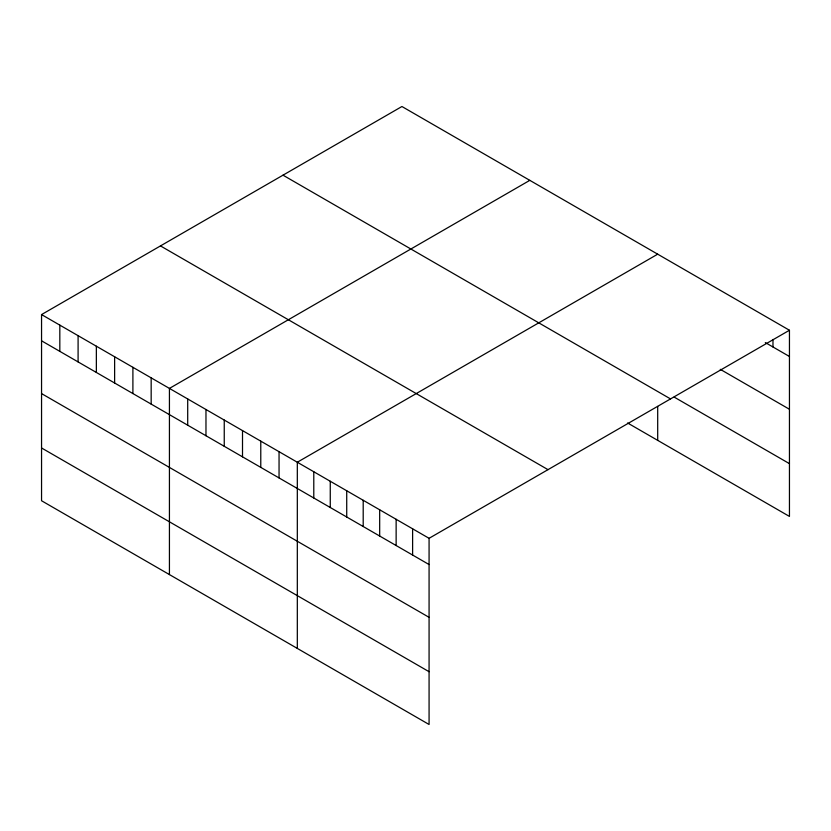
<?xml version="1.0" encoding="UTF-8"?>
<svg xmlns="http://www.w3.org/2000/svg" width="831" height="831" viewBox="0 0 831 831"><rect width="100%" height="100%" fill="white"/><g stroke="black" fill="none" stroke-linecap="round" stroke-linejoin="round"><path stroke-width="1.25" d="M41.55 314.575L429.076 538.311L429.076 724.487L41.55 500.75L41.55 314.575L401.924 106.513L789.45 330.25L789.45 516.425L627.602 422.989M529.804 180.348L169.431 388.409L169.431 574.585M657.695 254.182L297.321 462.233L297.321 648.419M429.076 538.311L789.45 330.25M765.299 342.549L789.45 356.489M720.28 369.338L789.45 409.268M674.159 397.093L789.45 463.646M282.997 175.175L670.524 398.911M160.476 245.914L548.003 469.65M41.55 340.814L429.076 564.55M41.55 393.593L429.076 617.329M41.55 447.971L429.076 671.708M772.975 339.484L772.975 346.984M657.695 406.432L657.695 440.357M412.612 528.796L412.612 555.046M396.138 519.292L396.138 545.531M379.674 509.777L379.674 536.026M363.199 500.272L363.199 526.522M346.724 490.768L346.724 517.007M330.26 481.253L330.26 507.502M313.786 471.748L313.786 497.987M279.05 451.69L279.05 477.929M260.778 441.147L260.778 467.386M242.507 430.593L242.507 456.842M224.245 420.05L224.245 446.289M205.974 409.496L205.974 435.745M187.702 398.953L187.702 425.192M151.169 377.856L151.169 404.105M132.898 367.312L132.898 393.551M114.626 356.759L114.626 383.008M96.354 346.215L96.354 372.454M78.093 335.662L78.093 361.911M59.822 325.118L59.822 351.357"/></g></svg>
